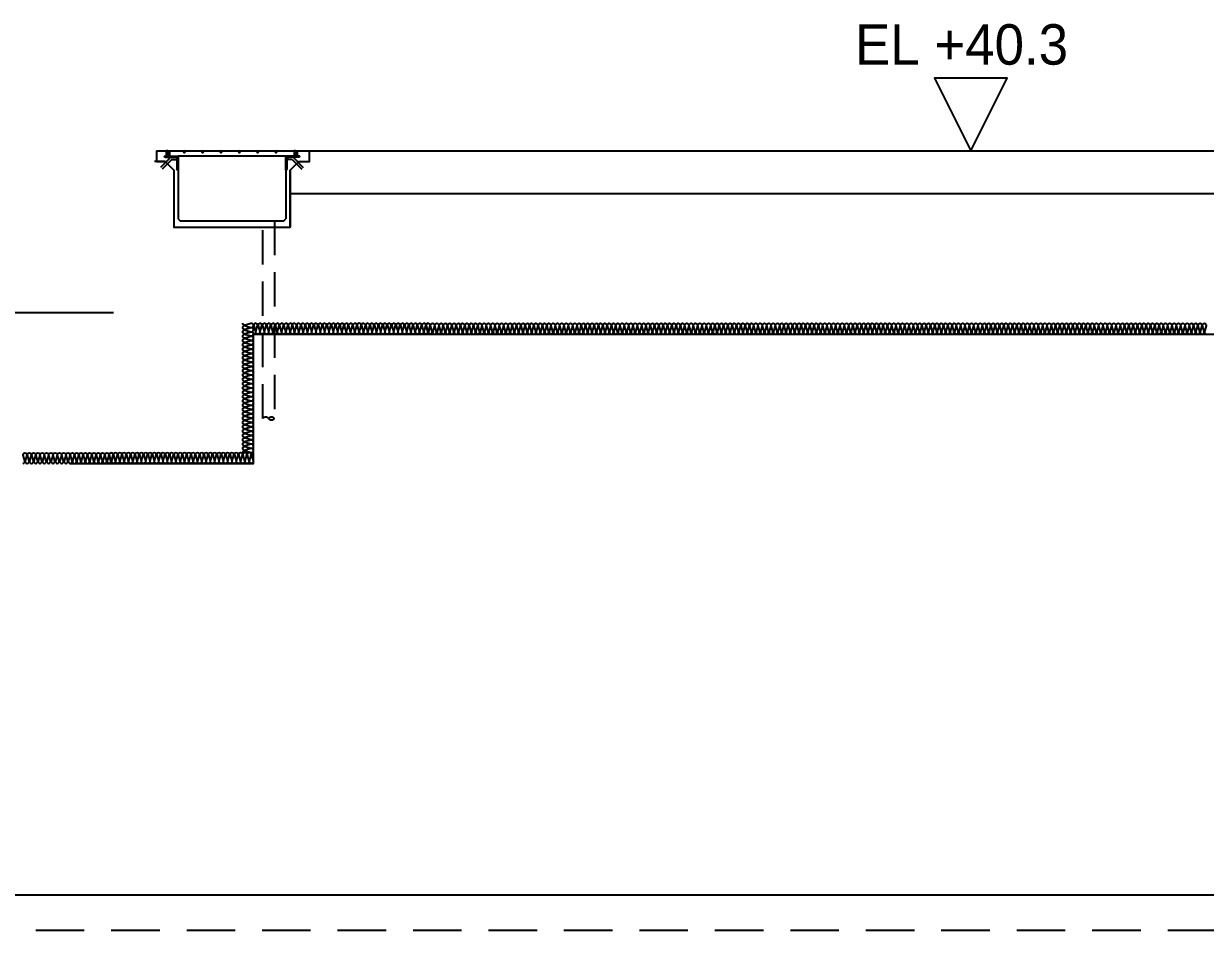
# Model space of a CAD drawing. Header units: millimetres. Extents: x 19868 to 801382, y -4805 to 85279.
# Drawn here: x 148822 to 154303, y 31514 to 35719 of the extents above; entities that cross this region are included whole.
import ezdxf

# ---------------------------------------------------------------- set-up
doc = ezdxf.new("R2010")
doc.units = ezdxf.units.MM
doc.header["$LTSCALE"] = 250
doc.linetypes.add('HID', pattern=[2.8, 1.8, -1])
doc.linetypes.add('HIDDEN2', pattern=[4.7625, 3.175, -1.5875])
for name, color, linetype in [('A-ELE-7', 7, 'Continuous'), ('A-ELE-8', 8, 'Continuous'), ('A-FIN', 6, 'Continuous'), ('A-HAT-WIREMESH', 9, 'g_mesh'), ('A-WP', 1, 'HID'), ('ISL', 251, 'Continuous')]:
    doc.layers.add(name, color=color, linetype=linetype)
doc.layers.add('NOPLOT', color=191, linetype='Continuous', plot=False)
doc.styles.add('Gdim', font='')
doc.styles.get('Gdim').set_extended_font_data('Dotum')
doc.linetypes.add('g_mesh', pattern='A,10,-0.8,["X",Gdim,S=0.6,R=0,X=-0.15,Y=-0.3],-0.8', length=11.6)

# ---------------------------------------------------------------- blocks, each defined once
blk = doc.blocks.new('OIL TRENCH')
at = {"layer": 'A-ELE-8'}
for p, q in [((-553.4, 500.2), (-600.7, 451.6)), ((-553.4, 500.2), (-600.7, 451.6)), ((-585, 505.2), (-520, 505.2)), ((-585, 505.2), (-520, 505.2)), ((-580, 500.2), (-530, 500.2)), ((-580, 500.2), (-530, 500.2)), ((-574, 505.2), (-574, 529.8)), ((-568, 529.8), (-574, 529.8)), ((-574, 505.2), (-574, 529.8)), ((-568, 529.8), (-574, 529.8)), ((-568, 529.8), (-568, 505.2)), ((-568, 529.8), (-568, 505.2)), ((-560.4, 505.2), (-566.4, 505.2)), ((-560.4, 505.2), (-566.4, 505.2)), ((-565, 529.8), (-559, 529.8)), ((-565, 529.8), (-565, 505.2)), ((-565, 529.8), (-559, 529.8)), ((-565, 529.8), (-565, 505.2)), ((-559, 529.8), (-559, 505.2)), ((19, 529.8), (-559, 529.8)), ((-559, 529.8), (-559, 505.2)), ((19, 529.8), (-559, 529.8)), ((-525, 495.2), (-525, 445.2)), ((-525, 495.2), (-525, 445.2)), ((-520, 440.2), (-520, 505.2)), ((-520, 505.2), (-20, 505.2)), ((-520, 440.2), (-520, 505.2)), ((-520, 505.2), (-20, 505.2)), ((-478.4, 525.6), (-474.2, 529.8)), ((-478.4, 525.6), (-474.2, 529.8)), ((-474.2, 521.3), (-478.4, 525.6)), ((-474.2, 521.3), (-478.4, 525.6)), ((-469.9, 525.6), (-474.2, 529.8)), ((-469.9, 525.6), (-474.2, 529.8)), ((-474.2, 521.3), (-469.9, 525.6)), ((-474.2, 521.3), (-469.9, 525.6)), ((-393.4, 525.6), (-389.2, 529.8)), ((-393.4, 525.6), (-389.2, 529.8)), ((-389.2, 521.3), (-393.4, 525.6)), ((-389.2, 521.3), (-393.4, 525.6)), ((-384.9, 525.6), (-389.2, 529.8)), ((-384.9, 525.6), (-389.2, 529.8)), ((-389.2, 521.3), (-384.9, 525.6)), ((-389.2, 521.3), (-384.9, 525.6)), ((-308.4, 525.6), (-304.2, 529.8)), ((-308.4, 525.6), (-304.2, 529.8)), ((-304.2, 521.3), (-308.4, 525.6)), ((-304.2, 521.3), (-308.4, 525.6)), ((-299.9, 525.6), (-304.2, 529.8)), ((-299.9, 525.6), (-304.2, 529.8)), ((-304.2, 521.3), (-299.9, 525.6)), ((-304.2, 521.3), (-299.9, 525.6)), ((-223.4, 525.6), (-219.2, 529.8)), ((-223.4, 525.6), (-219.2, 529.8)), ((-219.2, 521.3), (-223.4, 525.6)), ((-219.2, 521.3), (-223.4, 525.6)), ((-214.9, 525.6), (-219.2, 529.8)), ((-214.9, 525.6), (-219.2, 529.8)), ((-219.2, 521.3), (-214.9, 525.6)), ((-219.2, 521.3), (-214.9, 525.6)), ((-138.4, 525.6), (-134.2, 529.8)), ((-138.4, 525.6), (-134.2, 529.8)), ((-134.2, 521.3), (-138.4, 525.6)), ((-134.2, 521.3), (-138.4, 525.6)), ((-129.9, 525.6), (-134.2, 529.8)), ((-129.9, 525.6), (-134.2, 529.8)), ((-134.2, 521.3), (-129.9, 525.6)), ((-134.2, 521.3), (-129.9, 525.6)), ((-53.4, 525.6), (-49.2, 529.8)), ((-53.4, 525.6), (-49.2, 529.8)), ((-49.2, 521.3), (-53.4, 525.6)), ((-49.2, 521.3), (-53.4, 525.6)), ((-44.9, 525.6), (-49.2, 529.8)), ((-44.9, 525.6), (-49.2, 529.8)), ((-49.2, 521.3), (-44.9, 525.6)), ((-49.2, 521.3), (-44.9, 525.6)), ((45, 505.2), (-20, 505.2)), ((-20, 505.2), (-20, 440.2)), ((45, 505.2), (-20, 505.2)), ((-20, 505.2), (-20, 440.2)), ((-15, 495.2), (-15, 445.2)), ((-15, 495.2), (-15, 445.2)), ((40, 500.2), (-10, 500.2)), ((40, 500.2), (-10, 500.2)), ((13.4, 500.2), (60.7, 451.6)), ((13.4, 500.2), (60.7, 451.6)), ((25, 529.8), (19, 529.8)), ((19, 529.8), (19, 505.2)), ((25, 529.8), (19, 529.8)), ((19, 529.8), (19, 505.2)), ((20.4, 505.2), (26.4, 505.2)), ((20.4, 505.2), (26.4, 505.2)), ((25, 529.8), (25, 505.2)), ((25, 529.8), (25, 505.2)), ((28, 505.2), (28, 529.8)), ((28, 529.8), (34, 529.8)), ((28, 505.2), (28, 529.8)), ((28, 529.8), (34, 529.8)), ((34, 505.2), (34, 529.8)), ((34, 505.2), (34, 529.8)), ((-580, 479.8), (-630, 479.8)), ((-549, 490.2), (-593.5, 444.5)), ((-549, 490.2), (-593.5, 444.5)), ((-540, 439.8), (-580, 479.8)), ((-549, 490.2), (-525, 490.2)), ((-549, 490.2), (-525, 490.2)), ((-540, 439.6), (-540, 175)), ((-520, 440.2), (-520, 214.5)), ((-20, 440.2), (-20, 214.7)), ((9, 490.2), (-15, 490.2)), ((9, 490.2), (-15, 490.2)), ((0, 439.8), (40, 479.8)), ((0, 439.8), (0, 175)), ((9, 490.2), (53.5, 444.5)), ((9, 490.2), (53.5, 444.5)), ((40, 479.8), (90, 479.8)), ((0, 175), (-540, 175)), ((-510.3, 204.8), (-520, 214.5)), ((-29.7, 204.8), (-510.3, 204.8)), ((-20, 214.7), (-29.7, 204.8))]:
    blk.add_line(p, q, dxfattribs=at)
for centre in [(-474.2, 525.6), (-474.2, 525.6), (-389.2, 525.6), (-389.2, 525.6), (-304.2, 525.6), (-304.2, 525.6), (-219.2, 525.6), (-219.2, 525.6), (-134.2, 525.6), (-134.2, 525.6), (-49.2, 525.6), (-49.2, 525.6)]:
    blk.add_circle(centre, 4.24, dxfattribs=at)
for centre, start, end in [((-580, 505.2), 180, 270), ((-580, 505.2), 180, 270), ((-530, 495.2), 0, 90), ((-530, 495.2), 0, 90), ((-10, 495.2), 90, 180), ((-10, 495.2), 90, 180), ((40, 505.2), 270, 0), ((40, 505.2), 270, 0), ((-520, 445.2), 180, 270), ((-520, 445.2), 180, 270), ((-20, 445.2), 270, 0), ((-20, 445.2), 270, 0)]:
    blk.add_arc(centre, 5, start, end, dxfattribs=at)

msp = doc.modelspace()

# ---------------------------------------------------------------- linework, layer by layer
at = {"layer": 'A-ELE-7'}
msp.add_lwpolyline([(149438.2, 35128.9), (149438.2, 35078.9), (149478.2, 35078.9), (149518.2, 35038.9), (149518.2, 34774.1), (150058.2, 34774.1), (150058.2, 35038.9), (150098.2, 35078.9), (150148.2, 35078.9), (150148.2, 35128.9)], dxfattribs=at)
at = {"layer": 'A-ELE-8', "color": 5, "linetype": 'HIDDEN2', "ltscale": 0.2, "elevation": 0}
msp.add_lwpolyline([(149931.2, 33887.3), (149931.2, 34803.9), (149985.2, 34803.9), (149985.2, 33887.3)], dxfattribs=at)
at = {"layer": 'A-ELE-8', "color": 5, "linetype": 'HIDDEN2', "ltscale": 0.2}
for centre, start, end in [((149944.7, 33876), 39.9589, 140.0411), ((149971.7, 33876), 39.9589, 140.0411), ((149971.7, 33898.7), 219.9589, 320.0411)]:
    msp.add_arc(centre, 17.6, start, end, dxfattribs=at)
at = {"layer": 'A-FIN'}
for p, q in [((149438.2, 35128.9), (158938.2, 35128.9)), ((148088.2, 34378.9), (149238.2, 34378.9)), ((143618.2, 31678.9), (159238.2, 31678.9))]:
    msp.add_line(p, q, dxfattribs=at)
at = {"layer": 'A-HAT-WIREMESH', "ltscale": 0.6}
msp.add_line((158938.2, 34928.9), (150058.2, 34928.9), dxfattribs=at)
at = {"layer": 'A-WP', "linetype": 'HID', "ltscale": 0.5}
msp.add_lwpolyline([(157938.2, 34343.9), (158953.2, 34343.9), (158953.2, 33843.9), (159253.2, 33843.9), (159253.2, 31513.9), (143603.2, 31513.9), (143603.2, 33743.9), (144618.2, 33743.9)], dxfattribs=at)
at = {"layer": 'ISL'}
msp.add_lwpolyline([(149838.2, 33728.9, -0.509267), (149850.3, 33737.8), (149876.1, 33730.1, 1.372593), (149876.1, 33747.8), (149850.3, 33740.1, -0.509267), (149838.2, 33748.9, -0.509267), (149850.3, 33757.8), (149876.1, 33750.1, 1.372593), (149876.1, 33767.8), (149850.3, 33760.1, -0.509267), (149838.2, 33768.9, -0.509267), (149850.3, 33777.8), (149876.1, 33770.1, 1.372593), (149876.1, 33787.8), (149850.3, 33780.1, -0.509267), (149838.2, 33788.9, -0.509267), (149850.3, 33797.8), (149876.1, 33790.1, 1.372593), (149876.1, 33807.8), (149850.3, 33800.1, -0.509267), (149838.2, 33808.9, -0.509267), (149850.3, 33817.8), (149876.1, 33810.1, 1.372593), (149876.1, 33827.8), (149850.3, 33820.1, -0.509267), (149838.2, 33828.9, -0.509267), (149850.3, 33837.8), (149876.1, 33830.1, 1.372593), (149876.1, 33847.8), (149850.3, 33840.1, -0.509267), (149838.2, 33848.9, -0.509267), (149850.3, 33857.8), (149876.1, 33850.1, 1.372593), (149876.1, 33867.8), (149850.3, 33860.1, -0.509267), (149838.2, 33868.9, -0.509267), (149850.3, 33877.8), (149876.1, 33870.1, 1.372593), (149876.1, 33887.8), (149850.3, 33880.1, -0.509267), (149838.2, 33888.9, -0.509267), (149850.3, 33897.8), (149876.1, 33890.1, 1.372593), (149876.1, 33907.8), (149850.3, 33900.1, -0.509267), (149838.2, 33908.9, -0.509267), (149850.3, 33917.8), (149876.1, 33910.1, 1.372593), (149876.1, 33927.8), (149850.3, 33920.1, -0.509267), (149838.2, 33928.9, -0.509267), (149850.3, 33937.8), (149876.1, 33930.1, 1.372593), (149876.1, 33947.8), (149850.3, 33940.1, -0.509267), (149838.2, 33948.9, -0.509267), (149850.3, 33957.8), (149876.1, 33950.1, 1.372593), (149876.1, 33967.8), (149850.3, 33960.1, -0.509267), (149838.2, 33968.9, -0.509267), (149850.3, 33977.8), (149876.1, 33970.1, 1.372593), (149876.1, 33987.8), (149850.3, 33980.1, -0.509267), (149838.2, 33988.9, -0.509267), (149850.3, 33997.8), (149876.1, 33990.1, 1.372593), (149876.1, 34007.8), (149850.3, 34000.1, -0.509267), (149838.2, 34008.9, -0.509267), (149850.3, 34017.8), (149876.1, 34010.1, 1.372593), (149876.1, 34027.8), (149850.3, 34020.1, -0.509267), (149838.2, 34028.9, -0.509267), (149850.3, 34037.8), (149876.1, 34030.1, 1.372593), (149876.1, 34047.8), (149850.3, 34040.1, -0.509267), (149838.2, 34048.9, -0.509267), (149850.3, 34057.8), (149876.1, 34050.1, 1.372593), (149876.1, 34067.8), (149850.3, 34060.1, -0.509267), (149838.2, 34068.9, -0.509267), (149850.3, 34077.8), (149876.1, 34070.1, 1.372593), (149876.1, 34087.8), (149850.3, 34080.1, -0.509267), (149838.2, 34088.9, -0.509267), (149850.3, 34097.8), (149876.1, 34090.1, 1.372593), (149876.1, 34107.8), (149850.3, 34100.1, -0.509267), (149838.2, 34108.9, -0.509267), (149850.3, 34117.8), (149876.1, 34110.1, 1.372593), (149876.1, 34127.8), (149850.3, 34120.1, -0.509267), (149838.2, 34128.9, -0.509267), (149850.3, 34137.8), (149876.1, 34130.1, 1.372593), (149876.1, 34147.8), (149850.3, 34140.1, -0.509267), (149838.2, 34148.9, -0.509267), (149850.3, 34157.8), (149876.1, 34150.1, 1.372593), (149876.1, 34167.8), (149850.3, 34160.1, -0.509267), (149838.2, 34168.9, -0.509267), (149850.3, 34177.8), (149876.1, 34170.1, 1.372593), (149876.1, 34187.8), (149850.3, 34180.1, -0.509267), (149838.2, 34188.9, -0.509267), (149850.3, 34197.8), (149876.1, 34190.1, 1.372593), (149876.1, 34207.8), (149850.3, 34200.1, -0.509267), (149838.2, 34208.9, -0.509267), (149850.3, 34217.8), (149876.1, 34210.1, 1.372593), (149876.1, 34227.8), (149850.3, 34220.1, -0.509267), (149838.2, 34228.9, -0.509267), (149850.3, 34237.8), (149876.1, 34230.1, 1.372593), (149876.1, 34247.8), (149850.3, 34240.1, -0.509267), (149838.2, 34248.9, -0.509267), (149850.3, 34257.8), (149876.1, 34250.1, 1.372593), (149876.1, 34267.8), (149850.3, 34260.1, -0.509267), (149838.2, 34268.9, -0.509267), (149850.3, 34277.8), (149876.1, 34270.1, 1.372593), (149876.1, 34287.8), (149850.3, 34280.1, -0.509267), (149838.2, 34288.9, -0.509267), (149850.3, 34297.8), (149876.1, 34290.1, 1.372593), (149876.1, 34307.8), (149850.3, 34300.1, -0.509267), (149838.2, 34308.9, -0.509267), (149850.3, 34317.8), (149876.1, 34310.1, 1.372593), (149876.1, 34327.8), (149850.3, 34320.1, -0.509267), (149838.2, 34328.9)], format="xyb", dxfattribs=at)
at = {"layer": 'ISL', "elevation": 0}
for points in [[(150708.2, 34278.9, -0.509267), (150699.4, 34291.1), (150707, 34316.8, 1.372593), (150689.4, 34316.8), (150697, 34291.1, -0.509267), (150688.2, 34278.9, -0.509267), (150679.4, 34291.1), (150687, 34316.8, 1.372593), (150669.4, 34316.8), (150677, 34291.1, -0.509267), (150668.2, 34278.9, -0.509267), (150659.4, 34291.1), (150667, 34316.8, 1.372593), (150649.4, 34316.8), (150657, 34291.1, -0.509267), (150648.2, 34278.9, -0.509267), (150639.4, 34291.1), (150647, 34316.8, 1.372593), (150629.4, 34316.8), (150637, 34291.1, -0.509267), (150628.2, 34278.9, -0.509267), (150619.4, 34291.1), (150627, 34316.8, 1.372593), (150609.4, 34316.8), (150617, 34291.1, -0.509267), (150608.2, 34278.9, -0.509267), (150599.4, 34291.1), (150607, 34316.8, 1.372593), (150589.4, 34316.8), (150597, 34291.1, -0.509267), (150588.2, 34278.9, -0.509267), (150579.4, 34291.1), (150587, 34316.8, 1.372593), (150569.4, 34316.8), (150577, 34291.1, -0.509267), (150568.2, 34278.9, -0.509267), (150559.4, 34291.1), (150567, 34316.8, 1.372593), (150549.4, 34316.8), (150557, 34291.1, -0.509267), (150548.2, 34278.9, -0.509267), (150539.4, 34291.1), (150547, 34316.8, 1.372593), (150529.4, 34316.8), (150537, 34291.1, -0.509267), (150528.2, 34278.9, -0.509267), (150519.4, 34291.1), (150527, 34316.8, 1.372593), (150509.4, 34316.8), (150517, 34291.1, -0.509267), (150508.2, 34278.9, -0.509267), (150499.4, 34291.1), (150507, 34316.8, 1.372593), (150489.4, 34316.8), (150497, 34291.1, -0.509267), (150488.2, 34278.9, -0.509267), (150479.4, 34291.1), (150487, 34316.8, 1.372593), (150469.4, 34316.8), (150477, 34291.1, -0.509267), (150468.2, 34278.9, -0.509267), (150459.4, 34291.1), (150467, 34316.8, 1.372593), (150449.4, 34316.8), (150457, 34291.1, -0.509267), (150448.2, 34278.9, -0.509267), (150439.4, 34291.1), (150447, 34316.8, 1.372593), (150429.4, 34316.8), (150437, 34291.1, -0.509267), (150428.2, 34278.9, -0.509267), (150419.4, 34291.1), (150427, 34316.8, 1.372593), (150409.4, 34316.8), (150417, 34291.1, -0.509267), (150408.2, 34278.9, -0.509267), (150399.4, 34291.1), (150407, 34316.8, 1.372593), (150389.4, 34316.8), (150397, 34291.1, -0.509267), (150388.2, 34278.9, -0.509267), (150379.4, 34291.1), (150387, 34316.8, 1.372593), (150369.4, 34316.8), (150377, 34291.1, -0.509267), (150368.2, 34278.9, -0.509267), (150359.4, 34291.1), (150367, 34316.8, 1.372593), (150349.4, 34316.8), (150357, 34291.1, -0.509267), (150348.2, 34278.9, -0.509267), (150339.4, 34291.1), (150347, 34316.8, 1.372593), (150329.4, 34316.8), (150337, 34291.1, -0.509267), (150328.2, 34278.9, -0.509267), (150319.4, 34291.1), (150327, 34316.8, 1.372593), (150309.4, 34316.8), (150317, 34291.1, -0.509267), (150308.2, 34278.9, -0.509267), (150299.4, 34291.1), (150307, 34316.8, 1.372593), (150289.4, 34316.8), (150297, 34291.1, -0.509267), (150288.2, 34278.9, -0.509267), (150279.4, 34291.1), (150287, 34316.8, 1.372593), (150269.4, 34316.8), (150277, 34291.1, -0.509267), (150268.2, 34278.9, -0.509267), (150259.4, 34291.1), (150267, 34316.8, 1.372593), (150249.4, 34316.8), (150257, 34291.1, -0.509267), (150248.2, 34278.9, -0.509267), (150239.4, 34291.1), (150247, 34316.8, 1.372593), (150229.4, 34316.8), (150237, 34291.1, -0.509267), (150228.2, 34278.9, -0.509267), (150219.4, 34291.1), (150227, 34316.8, 1.372593), (150209.4, 34316.8), (150217, 34291.1, -0.509267), (150208.2, 34278.9, -0.509267), (150199.4, 34291.1), (150207, 34316.8, 1.372593), (150189.4, 34316.8), (150197, 34291.1, -0.509267), (150188.2, 34278.9, -0.509267), (150179.4, 34291.1), (150187, 34316.8, 1.372593), (150169.4, 34316.8), (150177, 34291.1, -0.509267), (150168.2, 34278.9, -0.509267), (150159.4, 34291.1), (150167, 34316.8, 1.372593), (150149.4, 34316.8), (150157, 34291.1, -0.509267), (150148.2, 34278.9, -0.509267), (150139.4, 34291.1), (150147, 34316.8, 1.372593), (150129.4, 34316.8), (150137, 34291.1, -0.509267), (150128.2, 34278.9, -0.509267), (150119.4, 34291.1), (150127, 34316.8, 1.372593), (150109.4, 34316.8), (150117, 34291.1, -0.509267), (150108.2, 34278.9, -0.509267), (150099.4, 34291.1), (150107, 34316.8, 1.372593), (150089.4, 34316.8), (150097, 34291.1, -0.509267), (150088.2, 34278.9, -0.509267), (150079.4, 34291.1), (150087, 34316.8, 1.372593), (150069.4, 34316.8), (150077, 34291.1, -0.509267), (150068.2, 34278.9, -0.509267), (150059.4, 34291.1), (150067, 34316.8, 1.372593), (150049.4, 34316.8), (150057, 34291.1, -0.509267), (150048.2, 34278.9, -0.509267), (150039.4, 34291.1), (150047, 34316.8, 1.372593), (150029.4, 34316.8), (150037, 34291.1, -0.509267), (150028.2, 34278.9, -0.509267), (150019.4, 34291.1), (150027, 34316.8, 1.372593), (150009.4, 34316.8), (150017, 34291.1, -0.509267), (150008.2, 34278.9, -0.509267), (149999.4, 34291.1), (150007, 34316.8, 1.372593), (149989.4, 34316.8), (149997, 34291.1, -0.509267), (149988.2, 34278.9, -0.509267), (149979.4, 34291.1), (149987, 34316.8, 1.372593), (149969.4, 34316.8), (149977, 34291.1, -0.509267), (149968.2, 34278.9, -0.509267), (149959.4, 34291.1), (149967, 34316.8, 1.372593), (149949.4, 34316.8), (149957, 34291.1, -0.509267), (149948.2, 34278.9, -0.509267), (149939.4, 34291.1), (149947, 34316.8, 1.372593), (149929.4, 34316.8), (149937, 34291.1, -0.509267), (149928.2, 34278.9, -0.509267), (149919.4, 34291.1), (149927, 34316.8, 1.372593), (149909.4, 34316.8), (149917, 34291.1, -0.509267), (149908.2, 34278.9, -0.509267), (149899.4, 34291.1), (149907, 34316.8, 1.372593), (149889.4, 34316.8), (149897, 34291.1, -0.509267), (149888.2, 34278.9, -0.00027), (149888.2, 34278.9, -0.00027)], [(150688.2, 34278.9, 0.509267), (150697, 34291.1), (150689.4, 34316.8, -1.372593), (150707, 34316.8), (150699.4, 34291.1, 0.509267), (150708.2, 34278.9, 0.509267), (150717, 34291.1), (150709.4, 34316.8, -1.372593), (150727, 34316.8), (150719.4, 34291.1, 0.509267), (150728.2, 34278.9, 0.509267), (150737, 34291.1), (150729.4, 34316.8, -1.372593), (150747, 34316.8), (150739.4, 34291.1, 0.509267), (150748.2, 34278.9, 0.509267), (150757, 34291.1), (150749.4, 34316.8, -1.372593), (150767, 34316.8), (150759.4, 34291.1, 0.509267), (150768.2, 34278.9, 0.509267), (150777, 34291.1), (150769.4, 34316.8, -1.372593), (150787, 34316.8), (150779.4, 34291.1, 0.509267), (150788.2, 34278.9, 0.509267), (150797, 34291.1), (150789.4, 34316.8, -1.372593), (150807, 34316.8), (150799.4, 34291.1, 0.509267), (150808.2, 34278.9, 0.509267), (150817, 34291.1), (150809.4, 34316.8, -1.372593), (150827, 34316.8), (150819.4, 34291.1, 0.509267), (150828.2, 34278.9, 0.509267), (150837, 34291.1), (150829.4, 34316.8, -1.372593), (150847, 34316.8), (150839.4, 34291.1, 0.509267), (150848.2, 34278.9, 0.509267), (150857, 34291.1), (150849.4, 34316.8, -1.372593), (150867, 34316.8), (150859.4, 34291.1, 0.509267), (150868.2, 34278.9, 0.509267), (150877, 34291.1), (150869.4, 34316.8, -1.372593), (150887, 34316.8), (150879.4, 34291.1, 0.509267), (150888.2, 34278.9, 0.509267), (150897, 34291.1), (150889.4, 34316.8, -1.372593), (150907, 34316.8), (150899.4, 34291.1, 0.509267), (150908.2, 34278.9, 0.509267), (150917, 34291.1), (150909.4, 34316.8, -1.372593), (150927, 34316.8), (150919.4, 34291.1, 0.509267), (150928.2, 34278.9, 0.509267), (150937, 34291.1), (150929.4, 34316.8, -1.372593), (150947, 34316.8), (150939.4, 34291.1, 0.509267), (150948.2, 34278.9, 0.509267), (150957, 34291.1), (150949.4, 34316.8, -1.372593), (150967, 34316.8), (150959.4, 34291.1, 0.509267), (150968.2, 34278.9, 0.509267), (150977, 34291.1), (150969.4, 34316.8, -1.372593), (150987, 34316.8), (150979.4, 34291.1, 0.509267), (150988.2, 34278.9, 0.509267), (150997, 34291.1), (150989.4, 34316.8, -1.372593), (151007, 34316.8), (150999.4, 34291.1, 0.509267), (151008.2, 34278.9, 0.509267), (151017, 34291.1), (151009.4, 34316.8, -1.372593), (151027, 34316.8), (151019.4, 34291.1, 0.509267), (151028.2, 34278.9, 0.509267), (151037, 34291.1), (151029.4, 34316.8, -1.372593), (151047, 34316.8), (151039.4, 34291.1, 0.509267), (151048.2, 34278.9, 0.509267), (151057, 34291.1), (151049.4, 34316.8, -1.372593), (151067, 34316.8), (151059.4, 34291.1, 0.509267), (151068.2, 34278.9, 0.509267), (151077, 34291.1), (151069.4, 34316.8, -1.372593), (151087, 34316.8), (151079.4, 34291.1, 0.509267), (151088.2, 34278.9, 0.509267), (151097, 34291.1), (151089.4, 34316.8, -1.372593), (151107, 34316.8), (151099.4, 34291.1, 0.509267), (151108.2, 34278.9, 0.509267), (151117, 34291.1), (151109.4, 34316.8, -1.372593), (151127, 34316.8), (151119.4, 34291.1, 0.509267), (151128.2, 34278.9, 0.509267), (151137, 34291.1), (151129.4, 34316.8, -1.372593), (151147, 34316.8), (151139.4, 34291.1, 0.509267), (151148.2, 34278.9, 0.509267), (151157, 34291.1), (151149.4, 34316.8, -1.372593), (151167, 34316.8), (151159.4, 34291.1, 0.509267), (151168.2, 34278.9, 0.509267), (151177, 34291.1), (151169.4, 34316.8, -1.372593), (151187, 34316.8), (151179.4, 34291.1, 0.509267), (151188.2, 34278.9, 0.509267), (151197, 34291.1), (151189.4, 34316.8, -1.372593), (151207, 34316.8), (151199.4, 34291.1, 0.509267), (151208.2, 34278.9, 0.509267), (151217, 34291.1), (151209.4, 34316.8, -1.372593), (151227, 34316.8), (151219.4, 34291.1, 0.509267), (151228.2, 34278.9, 0.509267), (151237, 34291.1), (151229.4, 34316.8, -1.372593), (151247, 34316.8), (151239.4, 34291.1, 0.509267), (151248.2, 34278.9, 0.509267), (151257, 34291.1), (151249.4, 34316.8, -1.372593), (151267, 34316.8), (151259.4, 34291.1, 0.509267), (151268.2, 34278.9, 0.509267), (151277, 34291.1), (151269.4, 34316.8, -1.372593), (151287, 34316.8), (151279.4, 34291.1, 0.509267), (151288.2, 34278.9, 0.509267), (151297, 34291.1), (151289.4, 34316.8, -1.372593), (151307, 34316.8), (151299.4, 34291.1, 0.509267), (151308.2, 34278.9, 0.509267), (151317, 34291.1), (151309.4, 34316.8, -1.372593), (151327, 34316.8), (151319.4, 34291.1, 0.509267), (151328.2, 34278.9, 0.509267), (151337, 34291.1), (151329.4, 34316.8, -1.372593), (151347, 34316.8), (151339.4, 34291.1, 0.509267), (151348.2, 34278.9, 0.509267), (151357, 34291.1), (151349.4, 34316.8, -1.372593), (151367, 34316.8), (151359.4, 34291.1, 0.509267), (151368.2, 34278.9, 0.509267), (151377, 34291.1), (151369.4, 34316.8, -1.372593), (151387, 34316.8), (151379.4, 34291.1, 0.509267), (151388.2, 34278.9, 0.509267), (151397, 34291.1), (151389.4, 34316.8, -1.372593), (151407, 34316.8), (151399.4, 34291.1, 0.509267), (151408.2, 34278.9, 0.509267), (151417, 34291.1), (151409.4, 34316.8, -1.372593), (151427, 34316.8), (151419.4, 34291.1, 0.509267), (151428.2, 34278.9, 0.509267), (151437, 34291.1), (151429.4, 34316.8, -1.372593), (151447, 34316.8), (151439.4, 34291.1, 0.509267), (151448.2, 34278.9, 0.509267), (151457, 34291.1), (151449.4, 34316.8, -1.372593), (151467, 34316.8), (151459.4, 34291.1, 0.509267), (151468.2, 34278.9, 0.509267), (151477, 34291.1), (151469.4, 34316.8, -1.372593), (151487, 34316.8), (151479.4, 34291.1, 0.509267), (151488.2, 34278.9, 0.509267), (151497, 34291.1), (151489.4, 34316.8, -1.372593), (151507, 34316.8), (151499.4, 34291.1, 0.509267), (151508.2, 34278.9, 0.509267), (151517, 34291.1), (151509.4, 34316.8, -1.372593), (151527, 34316.8), (151519.4, 34291.1, 0.509267), (151528.2, 34278.9, 0.509267), (151537, 34291.1), (151529.4, 34316.8, -1.372593), (151547, 34316.8), (151539.4, 34291.1, 0.509267), (151548.2, 34278.9, 0.509267), (151557, 34291.1), (151549.4, 34316.8, -1.372593), (151567, 34316.8), (151559.4, 34291.1, 0.509267), (151568.2, 34278.9, 0.509267), (151577, 34291.1), (151569.4, 34316.8, -1.372593), (151587, 34316.8), (151579.4, 34291.1, 0.509267), (151588.2, 34278.9, 0.509267), (151597, 34291.1), (151589.4, 34316.8, -1.372593), (151607, 34316.8), (151599.4, 34291.1, 0.509267), (151608.2, 34278.9, 0.509267), (151617, 34291.1), (151609.4, 34316.8, -1.372593), (151627, 34316.8), (151619.4, 34291.1, 0.509267), (151628.2, 34278.9, 0.509267), (151637, 34291.1), (151629.4, 34316.8, -1.372593), (151647, 34316.8), (151639.4, 34291.1, 0.509267), (151648.2, 34278.9, 0.509267), (151657, 34291.1), (151649.4, 34316.8, -1.372593), (151667, 34316.8), (151659.4, 34291.1, 0.509267), (151668.2, 34278.9, 0.509267), (151677, 34291.1), (151669.4, 34316.8, -1.372593), (151687, 34316.8), (151679.4, 34291.1, 0.509267), (151688.2, 34278.9, 0.509267), (151697, 34291.1), (151689.4, 34316.8, -1.372593), (151707, 34316.8), (151699.4, 34291.1, 0.509267), (151708.2, 34278.9, 0.509267), (151717, 34291.1), (151709.4, 34316.8, -1.372593), (151727, 34316.8), (151719.4, 34291.1, 0.509267), (151728.2, 34278.9, 0.509267), (151737, 34291.1), (151729.4, 34316.8, -1.372593), (151747, 34316.8), (151739.4, 34291.1, 0.509267), (151748.2, 34278.9, 0.509267), (151757, 34291.1), (151749.4, 34316.8, -1.372593), (151767, 34316.8), (151759.4, 34291.1, 0.509267), (151768.2, 34278.9, 0.509267), (151777, 34291.1), (151769.4, 34316.8, -1.372593), (151787, 34316.8), (151779.4, 34291.1, 0.509267), (151788.2, 34278.9, 0.509267), (151797, 34291.1), (151789.4, 34316.8, -1.372593), (151807, 34316.8), (151799.4, 34291.1, 0.509267), (151808.2, 34278.9, 0.509267), (151817, 34291.1), (151809.4, 34316.8, -1.372593), (151827, 34316.8), (151819.4, 34291.1, 0.509267), (151828.2, 34278.9, 0.509267), (151837, 34291.1), (151829.4, 34316.8, -1.372593), (151847, 34316.8), (151839.4, 34291.1, 0.509267), (151848.2, 34278.9, 0.509267), (151857, 34291.1), (151849.4, 34316.8, -1.372593), (151867, 34316.8), (151859.4, 34291.1, 0.509267), (151868.2, 34278.9, 0.509267), (151877, 34291.1), (151869.4, 34316.8, -1.372593), (151887, 34316.8), (151879.4, 34291.1, 0.509267), (151888.2, 34278.9, 0.509267), (151897, 34291.1), (151889.4, 34316.8, -1.372593), (151907, 34316.8), (151899.4, 34291.1, 0.509267), (151908.2, 34278.9, 0.509267), (151917, 34291.1), (151909.4, 34316.8, -1.372593), (151927, 34316.8), (151919.4, 34291.1, 0.509267), (151928.2, 34278.9, 0.509267), (151937, 34291.1), (151929.4, 34316.8, -1.372593), (151947, 34316.8), (151939.4, 34291.1, 0.509267), (151948.2, 34278.9, 0.509267), (151957, 34291.1), (151949.4, 34316.8, -1.372593), (151967, 34316.8), (151959.4, 34291.1, 0.509267), (151968.2, 34278.9, 0.509267), (151977, 34291.1), (151969.4, 34316.8, -1.372593), (151987, 34316.8), (151979.4, 34291.1, 0.509267), (151988.2, 34278.9, 0.509267), (151997, 34291.1), (151989.4, 34316.8, -1.372593), (152007, 34316.8), (151999.4, 34291.1, 0.509267), (152008.2, 34278.9, 0.509267), (152017, 34291.1), (152009.4, 34316.8, -1.372593), (152027, 34316.8), (152019.4, 34291.1, 0.509267), (152028.2, 34278.9, 0.509267), (152037, 34291.1), (152029.4, 34316.8, -1.372593), (152047, 34316.8), (152039.4, 34291.1, 0.509267), (152048.2, 34278.9, 0.509267), (152057, 34291.1), (152049.4, 34316.8, -1.372593), (152067, 34316.8), (152059.4, 34291.1, 0.509267), (152068.2, 34278.9, 0.509267), (152077, 34291.1), (152069.4, 34316.8, -1.372593), (152087, 34316.8), (152079.4, 34291.1, 0.509267), (152088.2, 34278.9, 0.509267), (152097, 34291.1), (152089.4, 34316.8, -1.372593), (152107, 34316.8), (152099.4, 34291.1, 0.509267), (152108.2, 34278.9, 0.509267), (152117, 34291.1), (152109.4, 34316.8, -1.372593), (152127, 34316.8), (152119.4, 34291.1, 0.509267), (152128.2, 34278.9, 0.509267), (152137, 34291.1), (152129.4, 34316.8, -1.372593), (152147, 34316.8), (152139.4, 34291.1, 0.509267), (152148.2, 34278.9, 0.509267), (152157, 34291.1), (152149.4, 34316.8, -1.372593), (152167, 34316.8), (152159.4, 34291.1, 0.509267), (152168.2, 34278.9, 0.509267), (152177, 34291.1), (152169.4, 34316.8, -1.372593), (152187, 34316.8), (152179.4, 34291.1, 0.509267), (152188.2, 34278.9, 0.509267), (152197, 34291.1), (152189.4, 34316.8, -1.372593), (152207, 34316.8), (152199.4, 34291.1, 0.509267), (152208.2, 34278.9, 0.509267), (152217, 34291.1), (152209.4, 34316.8, -1.372593), (152227, 34316.8), (152219.4, 34291.1, 0.509267), (152228.2, 34278.9, 0.509267), (152237, 34291.1), (152229.4, 34316.8, -1.372593), (152247, 34316.8), (152239.4, 34291.1, 0.509267), (152248.2, 34278.9, 0.509267), (152257, 34291.1), (152249.4, 34316.8, -1.372593), (152267, 34316.8), (152259.4, 34291.1, 0.509267), (152268.2, 34278.9, 0.509267), (152277, 34291.1), (152269.4, 34316.8, -1.372593), (152287, 34316.8), (152279.4, 34291.1, 0.509267), (152288.2, 34278.9, 0.509267), (152297, 34291.1), (152289.4, 34316.8, -1.372593), (152307, 34316.8), (152299.4, 34291.1, 0.509267), (152308.2, 34278.9, 0.509267), (152317, 34291.1), (152309.4, 34316.8, -1.372593), (152327, 34316.8), (152319.4, 34291.1, 0.509267), (152328.2, 34278.9, 0.509267), (152337, 34291.1), (152329.4, 34316.8, -1.372593), (152347, 34316.8), (152339.4, 34291.1, 0.509267), (152348.2, 34278.9, 0.509267), (152357, 34291.1), (152349.4, 34316.8, -1.372593), (152367, 34316.8), (152359.4, 34291.1, 0.509267), (152368.2, 34278.9, 0.509267), (152377, 34291.1), (152369.4, 34316.8, -1.372593), (152387, 34316.8), (152379.4, 34291.1, 0.509267), (152388.2, 34278.9, 0.509267), (152397, 34291.1), (152389.4, 34316.8, -1.372593), (152407, 34316.8), (152399.4, 34291.1, 0.509267), (152408.2, 34278.9, 0.509267), (152417, 34291.1), (152409.4, 34316.8, -1.372593), (152427, 34316.8), (152419.4, 34291.1, 0.509267), (152428.2, 34278.9, 0.509267), (152437, 34291.1), (152429.4, 34316.8, -1.372593), (152447, 34316.8), (152439.4, 34291.1, 0.509267), (152448.2, 34278.9, 0.509267), (152457, 34291.1), (152449.4, 34316.8, -1.372593), (152467, 34316.8), (152459.4, 34291.1, 0.509267), (152468.2, 34278.9, 0.509267), (152477, 34291.1), (152469.4, 34316.8, -1.372593), (152487, 34316.8), (152479.4, 34291.1, 0.509267), (152488.2, 34278.9, 0.509267), (152497, 34291.1), (152489.4, 34316.8, -1.372593), (152507, 34316.8), (152499.4, 34291.1, 0.509267), (152508.2, 34278.9, 0.509267), (152517, 34291.1), (152509.4, 34316.8, -1.372593), (152527, 34316.8), (152519.4, 34291.1, 0.509267), (152528.2, 34278.9, 0.509267), (152537, 34291.1), (152529.4, 34316.8, -1.372593), (152547, 34316.8), (152539.4, 34291.1, 0.509267), (152548.2, 34278.9, 0.509267), (152557, 34291.1), (152549.4, 34316.8, -1.372593), (152567, 34316.8), (152559.4, 34291.1, 0.509267), (152568.2, 34278.9, 0.509267), (152577, 34291.1), (152569.4, 34316.8, -1.372593), (152587, 34316.8), (152579.4, 34291.1, 0.509267), (152588.2, 34278.9, 0.509267), (152597, 34291.1), (152589.4, 34316.8, -1.372593), (152607, 34316.8), (152599.4, 34291.1, 0.509267), (152608.2, 34278.9, 0.509267), (152617, 34291.1), (152609.4, 34316.8, -1.372593), (152627, 34316.8), (152619.4, 34291.1, 0.509267), (152628.2, 34278.9, 0.509267), (152637, 34291.1), (152629.4, 34316.8, -1.372593), (152647, 34316.8), (152639.4, 34291.1, 0.509267), (152648.2, 34278.9, 0.509267), (152657, 34291.1), (152649.4, 34316.8, -1.372593), (152667, 34316.8), (152659.4, 34291.1, 0.509267), (152668.2, 34278.9, 0.509267), (152677, 34291.1), (152669.4, 34316.8, -1.372593), (152687, 34316.8), (152679.4, 34291.1, 0.509267), (152688.2, 34278.9, 0.509267), (152697, 34291.1), (152689.4, 34316.8, -1.372593), (152707, 34316.8), (152699.4, 34291.1, 0.509267), (152708.2, 34278.9, 0.509267), (152717, 34291.1), (152709.4, 34316.8, -1.372593), (152727, 34316.8), (152719.4, 34291.1, 0.509267), (152728.2, 34278.9, 0.509267), (152737, 34291.1), (152729.4, 34316.8, -1.372593), (152747, 34316.8), (152739.4, 34291.1, 0.509267), (152748.2, 34278.9, 0.509267), (152757, 34291.1), (152749.4, 34316.8, -1.372593), (152767, 34316.8), (152759.4, 34291.1, 0.509267), (152768.2, 34278.9, 0.509267), (152777, 34291.1), (152769.4, 34316.8, -1.372593), (152787, 34316.8), (152779.4, 34291.1, 0.509267), (152788.2, 34278.9, 0.509267), (152797, 34291.1), (152789.4, 34316.8, -1.372593), (152807, 34316.8), (152799.4, 34291.1, 0.509267), (152808.2, 34278.9, 0.509267), (152817, 34291.1), (152809.4, 34316.8, -1.372593), (152827, 34316.8), (152819.4, 34291.1, 0.509267), (152828.2, 34278.9, 0.509267), (152837, 34291.1), (152829.4, 34316.8, -1.372593), (152847, 34316.8), (152839.4, 34291.1, 0.509267), (152848.2, 34278.9, 0.509267), (152857, 34291.1), (152849.4, 34316.8, -1.372593), (152867, 34316.8), (152859.4, 34291.1, 0.509267), (152868.2, 34278.9, 0.509267), (152877, 34291.1), (152869.4, 34316.8, -1.372593), (152887, 34316.8), (152879.4, 34291.1, 0.509267), (152888.2, 34278.9, 0.509267), (152897, 34291.1), (152889.4, 34316.8, -1.372593), (152907, 34316.8), (152899.4, 34291.1, 0.509267), (152908.2, 34278.9, 0.509267), (152917, 34291.1), (152909.4, 34316.8, -1.372593), (152927, 34316.8), (152919.4, 34291.1, 0.509267), (152928.2, 34278.9, 0.509267), (152937, 34291.1), (152929.4, 34316.8, -1.372593), (152947, 34316.8), (152939.4, 34291.1, 0.509267), (152948.2, 34278.9, 0.509267), (152957, 34291.1), (152949.4, 34316.8, -1.372593), (152967, 34316.8), (152959.4, 34291.1, 0.509267), (152968.2, 34278.9, 0.509267), (152977, 34291.1), (152969.4, 34316.8, -1.372593), (152987, 34316.8), (152979.4, 34291.1, 0.509267), (152988.2, 34278.9, 0.509267), (152997, 34291.1), (152989.4, 34316.8, -1.372593), (153007, 34316.8), (152999.4, 34291.1, 0.509267), (153008.2, 34278.9, 0.509267), (153017, 34291.1), (153009.4, 34316.8, -1.372593), (153027, 34316.8), (153019.4, 34291.1, 0.509267), (153028.2, 34278.9, 0.509267), (153037, 34291.1), (153029.4, 34316.8, -1.372593), (153047, 34316.8), (153039.4, 34291.1, 0.509267), (153048.2, 34278.9, 0.509267), (153057, 34291.1), (153049.4, 34316.8, -1.372593), (153067, 34316.8), (153059.4, 34291.1, 0.509267), (153068.2, 34278.9, 0.509267), (153077, 34291.1), (153069.4, 34316.8, -1.372593), (153087, 34316.8), (153079.4, 34291.1, 0.509267), (153088.2, 34278.9, 0.509267), (153097, 34291.1), (153089.4, 34316.8, -1.372593), (153107, 34316.8), (153099.4, 34291.1, 0.509267), (153108.2, 34278.9, 0.509267), (153117, 34291.1), (153109.4, 34316.8, -1.372593), (153127, 34316.8), (153119.4, 34291.1, 0.509267), (153128.2, 34278.9, 0.509267), (153137, 34291.1), (153129.4, 34316.8, -1.372593), (153147, 34316.8), (153139.4, 34291.1, 0.509267), (153148.2, 34278.9, 0.509267), (153157, 34291.1), (153149.4, 34316.8, -1.372593), (153167, 34316.8), (153159.4, 34291.1, 0.509267), (153168.2, 34278.9, 0.509267), (153177, 34291.1), (153169.4, 34316.8, -1.372593), (153187, 34316.8), (153179.4, 34291.1, 0.509267), (153188.2, 34278.9, 0.509267), (153197, 34291.1), (153189.4, 34316.8, -1.372593), (153207, 34316.8), (153199.4, 34291.1, 0.509267), (153208.2, 34278.9, 0.509267), (153217, 34291.1), (153209.4, 34316.8, -1.372593), (153227, 34316.8), (153219.4, 34291.1, 0.509267), (153228.2, 34278.9, 0.509267), (153237, 34291.1), (153229.4, 34316.8, -1.372593), (153247, 34316.8), (153239.4, 34291.1, 0.509267), (153248.2, 34278.9, 0.509267), (153257, 34291.1), (153249.4, 34316.8, -1.372593), (153267, 34316.8), (153259.4, 34291.1, 0.509267), (153268.2, 34278.9, 0.509267), (153277, 34291.1), (153269.4, 34316.8, -1.372593), (153287, 34316.8), (153279.4, 34291.1, 0.509267), (153288.2, 34278.9, 0.509267), (153297, 34291.1), (153289.4, 34316.8, -1.372593), (153307, 34316.8), (153299.4, 34291.1, 0.509267), (153308.2, 34278.9, 0.509267), (153317, 34291.1), (153309.4, 34316.8, -1.372593), (153327, 34316.8), (153319.4, 34291.1, 0.509267), (153328.2, 34278.9, 0.509267), (153337, 34291.1), (153329.4, 34316.8, -1.372593), (153347, 34316.8), (153339.4, 34291.1, 0.509267), (153348.2, 34278.9, 0.509267), (153357, 34291.1), (153349.4, 34316.8, -1.372593), (153367, 34316.8), (153359.4, 34291.1, 0.509267), (153368.2, 34278.9, 0.509267), (153377, 34291.1), (153369.4, 34316.8, -1.372593), (153387, 34316.8), (153379.4, 34291.1, 0.509267), (153388.2, 34278.9, 0.509267), (153397, 34291.1), (153389.4, 34316.8, -1.372593), (153407, 34316.8), (153399.4, 34291.1, 0.509267), (153408.2, 34278.9, 0.509267), (153417, 34291.1), (153409.4, 34316.8, -1.372593), (153427, 34316.8), (153419.4, 34291.1, 0.509267), (153428.2, 34278.9, 0.509267), (153437, 34291.1), (153429.4, 34316.8, -1.372593), (153447, 34316.8), (153439.4, 34291.1, 0.509267), (153448.2, 34278.9, 0.509267), (153457, 34291.1), (153449.4, 34316.8, -1.372593), (153467, 34316.8), (153459.4, 34291.1, 0.509267), (153468.2, 34278.9, 0.509267), (153477, 34291.1), (153469.4, 34316.8, -1.372593), (153487, 34316.8), (153479.4, 34291.1, 0.509267), (153488.2, 34278.9, 0.509267), (153497, 34291.1), (153489.4, 34316.8, -1.372593), (153507, 34316.8), (153499.4, 34291.1, 0.509267), (153508.2, 34278.9, 0.509267), (153517, 34291.1), (153509.4, 34316.8, -1.372593), (153527, 34316.8), (153519.4, 34291.1, 0.509267), (153528.2, 34278.9, 0.509267), (153537, 34291.1), (153529.4, 34316.8, -1.372593), (153547, 34316.8), (153539.4, 34291.1, 0.509267), (153548.2, 34278.9, 0.509267), (153557, 34291.1), (153549.4, 34316.8, -1.372593), (153567, 34316.8), (153559.4, 34291.1, 0.509267), (153568.2, 34278.9, 0.509267), (153577, 34291.1), (153569.4, 34316.8, -1.372593), (153587, 34316.8), (153579.4, 34291.1, 0.509267), (153588.2, 34278.9, 0.509267), (153597, 34291.1), (153589.4, 34316.8, -1.372593), (153607, 34316.8), (153599.4, 34291.1, 0.509267), (153608.2, 34278.9, 0.509267), (153617, 34291.1), (153609.4, 34316.8, -1.372593), (153627, 34316.8), (153619.4, 34291.1, 0.509267), (153628.2, 34278.9, 0.509267), (153637, 34291.1), (153629.4, 34316.8, -1.372593), (153647, 34316.8), (153639.4, 34291.1, 0.509267), (153648.2, 34278.9, 0.509267), (153657, 34291.1), (153649.4, 34316.8, -1.372593), (153667, 34316.8), (153659.4, 34291.1, 0.509267), (153668.2, 34278.9, 0.509267), (153677, 34291.1), (153669.4, 34316.8, -1.372593), (153687, 34316.8), (153679.4, 34291.1, 0.509267), (153688.2, 34278.9, 0.509267), (153697, 34291.1), (153689.4, 34316.8, -1.372593), (153707, 34316.8), (153699.4, 34291.1, 0.509267), (153708.2, 34278.9, 0.509267), (153717, 34291.1), (153709.4, 34316.8, -1.372593), (153727, 34316.8), (153719.4, 34291.1, 0.509267), (153728.2, 34278.9, 0.509267), (153737, 34291.1), (153729.4, 34316.8, -1.372593), (153747, 34316.8), (153739.4, 34291.1, 0.509267), (153748.2, 34278.9, 0.509267), (153757, 34291.1), (153749.4, 34316.8, -1.372593), (153767, 34316.8), (153759.4, 34291.1, 0.509267), (153768.2, 34278.9, 0.509267), (153777, 34291.1), (153769.4, 34316.8, -1.372593), (153787, 34316.8), (153779.4, 34291.1, 0.509267), (153788.2, 34278.9, 0.509267), (153797, 34291.1), (153789.4, 34316.8, -1.372593), (153807, 34316.8), (153799.4, 34291.1, 0.509267), (153808.2, 34278.9, 0.509267), (153817, 34291.1), (153809.4, 34316.8, -1.372593), (153827, 34316.8), (153819.4, 34291.1, 0.509267), (153828.2, 34278.9, 0.509267), (153837, 34291.1), (153829.4, 34316.8, -1.372593), (153847, 34316.8), (153839.4, 34291.1, 0.509267), (153848.2, 34278.9, 0.509267), (153857, 34291.1), (153849.4, 34316.8, -1.372593), (153867, 34316.8), (153859.4, 34291.1, 0.509267), (153868.2, 34278.9, 0.509267), (153877, 34291.1), (153869.4, 34316.8, -1.372593), (153887, 34316.8), (153879.4, 34291.1, 0.509267), (153888.2, 34278.9, 0.509267), (153897, 34291.1), (153889.4, 34316.8, -1.372593), (153907, 34316.8), (153899.4, 34291.1, 0.509267), (153908.2, 34278.9, 0.509267), (153917, 34291.1), (153909.4, 34316.8, -1.372593), (153927, 34316.8), (153919.4, 34291.1, 0.509267), (153928.2, 34278.9, 0.509267), (153937, 34291.1), (153929.4, 34316.8, -1.372593), (153947, 34316.8), (153939.4, 34291.1, 0.509267), (153948.2, 34278.9, 0.509267), (153957, 34291.1), (153949.4, 34316.8, -1.372593), (153967, 34316.8), (153959.4, 34291.1, 0.509267), (153968.2, 34278.9, 0.509267), (153977, 34291.1), (153969.4, 34316.8, -1.372593), (153987, 34316.8), (153979.4, 34291.1, 0.509267), (153988.2, 34278.9, 0.509267), (153997, 34291.1), (153989.4, 34316.8, -1.372593), (154007, 34316.8), (153999.4, 34291.1, 0.509267), (154008.2, 34278.9, 0.509267), (154017, 34291.1), (154009.4, 34316.8, -1.372593), (154027, 34316.8), (154019.4, 34291.1, 0.509267), (154028.2, 34278.9, 0.509267), (154037, 34291.1), (154029.4, 34316.8, -1.372593), (154047, 34316.8), (154039.4, 34291.1, 0.509267), (154048.2, 34278.9, 0.509267), (154057, 34291.1), (154049.4, 34316.8, -1.372593), (154067, 34316.8), (154059.4, 34291.1, 0.509267), (154068.2, 34278.9, 0.509267), (154077, 34291.1), (154069.4, 34316.8, -1.372593), (154087, 34316.8), (154079.4, 34291.1, 0.509267), (154088.2, 34278.9, 0.509267), (154097, 34291.1), (154089.4, 34316.8, -1.372593), (154107, 34316.8), (154099.4, 34291.1, 0.509267), (154108.2, 34278.9, 0.509267), (154117, 34291.1), (154109.4, 34316.8, -1.372593), (154127, 34316.8), (154119.4, 34291.1, 0.509267), (154128.2, 34278.9, 0.509267), (154137, 34291.1), (154129.4, 34316.8, -1.372593), (154147, 34316.8), (154139.4, 34291.1, 0.509267), (154148.2, 34278.9, 0.509267), (154157, 34291.1), (154149.4, 34316.8, -1.372593), (154167, 34316.8), (154159.4, 34291.1, 0.509267), (154168.2, 34278.9, 0.509267), (154177, 34291.1), (154169.4, 34316.8, -1.372593), (154187, 34316.8), (154179.4, 34291.1, 0.509267), (154188.2, 34278.9, 0.509267), (154197, 34291.1), (154189.4, 34316.8, -1.372593), (154207, 34316.8), (154199.4, 34291.1, 0.509267), (154208.2, 34278.9, 0.509267), (154217, 34291.1), (154209.4, 34316.8, -1.372593), (154227, 34316.8), (154219.4, 34291.1, 0.509267), (154228.2, 34278.9, 0.509267), (154237, 34291.1), (154229.4, 34316.8, -1.372593), (154247, 34316.8), (154239.4, 34291.1, 0.509267), (154248.2, 34278.9, 0.509267), (154257, 34291.1), (154249.4, 34316.8, -1.372593), (154267, 34316.8), (154259.4, 34291.1, 0.509267), (154268.2, 34278.9, 0.509267), (154277, 34291.1), (154269.4, 34316.8, -1.372593), (154287, 34316.8), (154279.4, 34291.1, 0.509267), (154288.2, 34278.9, 0.509267), (154297, 34291.1), (154289.4, 34316.8, -1.372593), (154307, 34316.8), (154299.4, 34291.1, 0.509267), (154308.2, 34278.9, 0.509267)], [(148818.2, 33678.9, 0.509267), (148827, 33691.1), (148819.4, 33716.8, -1.372593), (148837, 33716.8), (148829.4, 33691.1, 0.509267), (148838.2, 33678.9, 0.509267), (148847, 33691.1), (148839.4, 33716.8, -1.372593), (148857, 33716.8), (148849.4, 33691.1, 0.509267), (148858.2, 33678.9, 0.509267), (148867, 33691.1), (148859.4, 33716.8, -1.372593), (148877, 33716.8), (148869.4, 33691.1, 0.509267), (148878.2, 33678.9, 0.509267), (148887, 33691.1), (148879.4, 33716.8, -1.372593), (148897, 33716.8), (148889.4, 33691.1, 0.509267), (148898.2, 33678.9, 0.509267), (148907, 33691.1), (148899.4, 33716.8, -1.372593), (148917, 33716.8), (148909.4, 33691.1, 0.509267), (148918.2, 33678.9, 0.509267), (148927, 33691.1), (148919.4, 33716.8, -1.372593), (148937, 33716.8), (148929.4, 33691.1, 0.509267), (148938.2, 33678.9, 0.509267), (148947, 33691.1), (148939.4, 33716.8, -1.372593), (148957, 33716.8), (148949.4, 33691.1, 0.509267), (148958.2, 33678.9, 0.509267), (148967, 33691.1), (148959.4, 33716.8, -1.372593), (148977, 33716.8), (148969.4, 33691.1, 0.509267), (148978.2, 33678.9, 0.509267), (148987, 33691.1), (148979.4, 33716.8, -1.372593), (148997, 33716.8), (148989.4, 33691.1, 0.509267), (148998.2, 33678.9, 0.509267), (149007, 33691.1), (148999.4, 33716.8, -1.372593), (149017, 33716.8), (149009.4, 33691.1, 0.509267), (149018.2, 33678.9, 0.509267), (149027, 33691.1), (149019.4, 33716.8, -1.372593), (149037, 33716.8), (149029.4, 33691.1, 0.509267), (149038.2, 33678.9, 0.509267), (149047, 33691.1), (149039.4, 33716.8, -1.372593), (149057, 33716.8), (149049.4, 33691.1, 0.509267), (149058.2, 33678.9, 0.509267), (149067, 33691.1), (149059.4, 33716.8, -1.372593), (149077, 33716.8), (149069.4, 33691.1, 0.509267), (149078.2, 33678.9, 0.509267), (149087, 33691.1), (149079.4, 33716.8, -1.372593), (149097, 33716.8), (149089.4, 33691.1, 0.509267), (149098.2, 33678.9, 0.509267), (149107, 33691.1), (149099.4, 33716.8, -1.372593), (149117, 33716.8), (149109.4, 33691.1, 0.509267), (149118.2, 33678.9, 0.509267), (149127, 33691.1), (149119.4, 33716.8, -1.372593), (149137, 33716.8), (149129.4, 33691.1, 0.509267), (149138.2, 33678.9, 0.509267), (149147, 33691.1), (149139.4, 33716.8, -1.372593), (149157, 33716.8), (149149.4, 33691.1, 0.509267), (149158.2, 33678.9, 0.509267), (149167, 33691.1), (149159.4, 33716.8, -1.372593), (149177, 33716.8), (149169.4, 33691.1, 0.509267), (149178.2, 33678.9, 0.509267), (149187, 33691.1), (149179.4, 33716.8, -1.372593), (149197, 33716.8), (149189.4, 33691.1, 0.509267), (149198.2, 33678.9, 0.509267), (149207, 33691.1), (149199.4, 33716.8, -1.372593), (149217, 33716.8), (149209.4, 33691.1, 0.509267), (149218.2, 33678.9, 0.509267), (149227, 33691.1), (149219.4, 33716.8, -1.372593), (149237, 33716.8), (149229.4, 33691.1, 0.508927), (149238.2, 33678.9, 0.508927)], [(149888.2, 33728.9, 0.508339), (149879.4, 33716.8), (149887, 33691.1, -0.509267), (149878.2, 33678.9, -0.509267), (149869.4, 33691.1), (149877, 33716.8, 1.372593), (149859.4, 33716.8), (149867, 33691.1, -0.509267), (149858.2, 33678.9, -0.509267), (149849.4, 33691.1), (149857, 33716.8, 1.372593), (149839.4, 33716.8), (149847, 33691.1, -0.509267), (149838.2, 33678.9, -0.509267), (149829.4, 33691.1), (149837, 33716.8, 1.372593), (149819.4, 33716.8), (149827, 33691.1, -0.509267), (149818.2, 33678.9, -0.509267), (149809.4, 33691.1), (149817, 33716.8, 1.372593), (149799.4, 33716.8), (149807, 33691.1, -0.509267), (149798.2, 33678.9, -0.509267), (149789.4, 33691.1), (149797, 33716.8, 1.372593), (149779.4, 33716.8), (149787, 33691.1, -0.509267), (149778.2, 33678.9, -0.509267), (149769.4, 33691.1), (149777, 33716.8, 1.372593), (149759.4, 33716.8), (149767, 33691.1, -0.509267), (149758.2, 33678.9, -0.509267), (149749.4, 33691.1), (149757, 33716.8, 1.372593), (149739.4, 33716.8), (149747, 33691.1, -0.509267), (149738.2, 33678.9, -0.509267), (149729.4, 33691.1), (149737, 33716.8, 1.372593), (149719.4, 33716.8), (149727, 33691.1, -0.509267), (149718.2, 33678.9, -0.509267), (149709.4, 33691.1), (149717, 33716.8, 1.372593), (149699.4, 33716.8), (149707, 33691.1, -0.509267), (149698.2, 33678.9, -0.509267), (149689.4, 33691.1), (149697, 33716.8, 1.372593), (149679.4, 33716.8), (149687, 33691.1, -0.509267), (149678.2, 33678.9, -0.509267), (149669.4, 33691.1), (149677, 33716.8, 1.372593), (149659.4, 33716.8), (149667, 33691.1, -0.509267), (149658.2, 33678.9, -0.509267), (149649.4, 33691.1), (149657, 33716.8, 1.372593), (149639.4, 33716.8), (149647, 33691.1, -0.509267), (149638.2, 33678.9, -0.509267), (149629.4, 33691.1), (149637, 33716.8, 1.372593), (149619.4, 33716.8), (149627, 33691.1, -0.509267), (149618.2, 33678.9, -0.509267), (149609.4, 33691.1), (149617, 33716.8, 1.372593), (149599.4, 33716.8), (149607, 33691.1, -0.509267), (149598.2, 33678.9, -0.509267), (149589.4, 33691.1), (149597, 33716.8, 1.372593), (149579.4, 33716.8), (149587, 33691.1, -0.509267), (149578.2, 33678.9, -0.509267), (149569.4, 33691.1), (149577, 33716.8, 1.372593), (149559.4, 33716.8), (149567, 33691.1, -0.509267), (149558.2, 33678.9, -0.509267), (149549.4, 33691.1), (149557, 33716.8, 1.372593), (149539.4, 33716.8), (149547, 33691.1, -0.509267), (149538.2, 33678.9, -0.509267), (149529.4, 33691.1), (149537, 33716.8, 1.372593), (149519.4, 33716.8), (149527, 33691.1, -0.509267), (149518.2, 33678.9, -0.509267), (149509.4, 33691.1), (149517, 33716.8, 1.372593), (149499.4, 33716.8), (149507, 33691.1, -0.509267), (149498.2, 33678.9, -0.509267), (149489.4, 33691.1), (149497, 33716.8, 1.372593), (149479.4, 33716.8), (149487, 33691.1, -0.509267), (149478.2, 33678.9, -0.509267), (149469.4, 33691.1), (149477, 33716.8, 1.372593), (149459.4, 33716.8), (149467, 33691.1, -0.509267), (149458.2, 33678.9, -0.509267), (149449.4, 33691.1), (149457, 33716.8, 1.372593), (149439.4, 33716.8), (149447, 33691.1, -0.509267), (149438.2, 33678.9, -0.509267), (149429.4, 33691.1), (149437, 33716.8, 1.372593), (149419.4, 33716.8), (149427, 33691.1, -0.509267), (149418.2, 33678.9, -0.509267), (149409.4, 33691.1), (149417, 33716.8, 1.372593), (149399.4, 33716.8), (149407, 33691.1, -0.509267), (149398.2, 33678.9, -0.509267), (149389.4, 33691.1), (149397, 33716.8, 1.372593), (149379.4, 33716.8), (149387, 33691.1, -0.509267), (149378.2, 33678.9, -0.509267), (149369.4, 33691.1), (149377, 33716.8, 1.372593), (149359.4, 33716.8), (149367, 33691.1, -0.509267), (149358.2, 33678.9, -0.509267), (149349.4, 33691.1), (149357, 33716.8, 1.372593), (149339.4, 33716.8), (149347, 33691.1, -0.509267), (149338.2, 33678.9, -0.509267), (149329.4, 33691.1), (149337, 33716.8, 1.372593), (149319.4, 33716.8), (149327, 33691.1, -0.509267), (149318.2, 33678.9, -0.509267), (149309.4, 33691.1), (149317, 33716.8, 1.372593), (149299.4, 33716.8), (149307, 33691.1, -0.509267), (149298.2, 33678.9, -0.509267), (149289.4, 33691.1), (149297, 33716.8, 1.372593), (149279.4, 33716.8), (149287, 33691.1, -0.509267), (149278.2, 33678.9, -0.509267), (149269.4, 33691.1), (149277, 33716.8, 1.372593), (149259.4, 33716.8), (149267, 33691.1, -0.509267), (149258.2, 33678.9, -0.509267), (149249.4, 33691.1), (149257, 33716.8, 1.372593), (149239.4, 33716.8), (149247, 33691.1, -0.509267), (149238.2, 33678.9, -0.509267), (149229.4, 33691.1), (149237, 33716.8, 1.372593), (149219.4, 33716.8), (149227, 33691.1, -0.508927), (149218.2, 33678.9)]]:
    msp.add_lwpolyline(points, format="xyb", dxfattribs=at)
msp.add_lwpolyline([(149038.2, 33678.9), (149888.2, 33678.9), (149888.2, 34278.9), (158888.2, 34278.9), (158888.2, 33778.9), (159238.2, 33778.9)], dxfattribs=at)
at = {"layer": 'NOPLOT', "linetype": 'Continuous'}
msp.add_lwpolyline([(153215.2, 35128.9), (153384, 35466.4), (153046.5, 35466.4), (153215.2, 35128.9)], dxfattribs=at)

# ---------------------------------------------------------------- block references
at = {"layer": 'A-ELE-8', "xscale": -1}
msp.add_blockref('OIL TRENCH', (149518.2, 34599.1), dxfattribs=at)

# ---------------------------------------------------------------- texts
at = {"layer": 'NOPLOT', "linetype": 'Continuous', "style": 'Gdim'}
msp.add_text('EL +40.3', height=187.5, rotation=360, dxfattribs=at).set_placement((152677.5, 35528.3))

doc.saveas('drawing.dxf')
